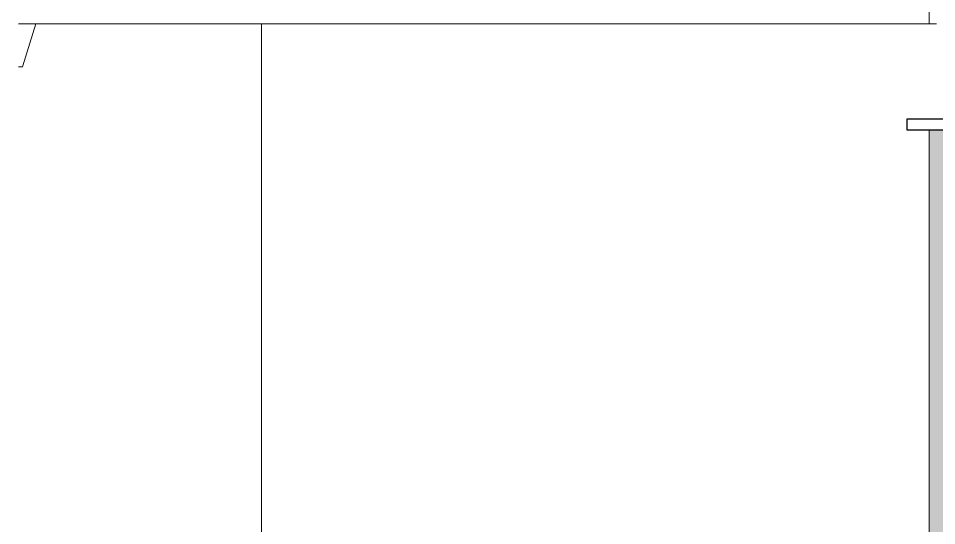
# Model space of a CAD drawing. Header units: millimetres. Extents: x -50556 to 48757, y -10837 to 15500.
# Drawn here: x -5778 to -1459, y 2137 to 4525 of the extents above; entities that cross this region are included whole.
import ezdxf

# ---------------------------------------------------------------- set-up
doc = ezdxf.new("R2010")
doc.units = ezdxf.units.MM
for name, color, linetype, lineweight in [('A-COLS', 52, 'Continuous', 9), ('A-FLOR', 192, 'Continuous', 9), ('A-FLOR-FNSH', 192, 'Continuous', 35), ('A-GLAZ-CWMG', 51, 'Continuous', 9), ('A-WALL', 113, 'Continuous', 9), ('A-WALL-PATT', 111, 'Continuous', 25), ('I-WALL', 2, 'Continuous', 9)]:
    doc.layers.add(name, color=color, linetype=linetype, lineweight=lineweight)

# ---------------------------------------------------------------- blocks, each defined once
blk = doc.blocks.new('Rectangular Mullion - 50 x 150mm-V32-Section 3')
at = {"layer": 'A-GLAZ-CWMG', "lineweight": 25}
for p, q in [((-1599.5, 4050), (-1599.5, 4000)), ((-1387.4, 4050), (-1599.5, 4050)), ((-1387.4, 4000), (-1387.4, 4050)), ((-1599.5, 4000), (-1387.4, 4000))]:
    blk.add_line(p, q, dxfattribs=at)
at = {"layer": 'A-GLAZ-CWMG'}
for p, q in [((-1387.4, 4050), (-1067.7, 4050)), ((-1067.7, 4050), (-1067.7, 4000))]:
    blk.add_line(p, q, dxfattribs=at)

msp = doc.modelspace()

# ---------------------------------------------------------------- hatches: boundary and pattern name
at = {"layer": 'A-WALL-PATT', "lineweight": 9}
msp.add_hatch(color=256, dxfattribs=at).paths.add_polyline_path([(-1493.5, 0), (-1210.6, 0), (-1210.6, 4000), (-1493.5, 4000), (-1493.5, 25.9)], flags=0)

# ---------------------------------------------------------------- linework, layer by layer
at = {"layer": 'A-COLS'}
for p, q in [((-5759, 4297), (-5695.5, 4500)), ((-5777.1, 4297), (-5759, 4297))]:
    msp.add_line(p, q, dxfattribs=at)
at = {"layer": 'A-FLOR'}
msp.add_line((-1458.8, 4500), (-1493.5, 4500), dxfattribs=at)
at = {"layer": 'A-FLOR-FNSH', "color": 1, "lineweight": 18}
for p, q in [((-1493.5, 4500), (-1493.5, 4600)), ((-5778.2, 4500), (-1493.5, 4500))]:
    msp.add_line(p, q, dxfattribs=at)
at = {"layer": 'A-WALL', "color": 1, "lineweight": 18}
for p, q in [((-1493.5, 4000), (-1493.5, 0)), ((-1318.1, 4000), (-1493.5, 4000))]:
    msp.add_line(p, q, dxfattribs=at)
at = {"layer": 'I-WALL'}
msp.add_line((-4634.2, 4500), (-4634.2, 1128.2), dxfattribs=at)

# ---------------------------------------------------------------- block references
at = {"layer": 'A-GLAZ-CWMG'}
msp.add_blockref('Rectangular Mullion - 50 x 150mm-V32-Section 3', (0, 0), dxfattribs=at)

doc.saveas('drawing.dxf')
